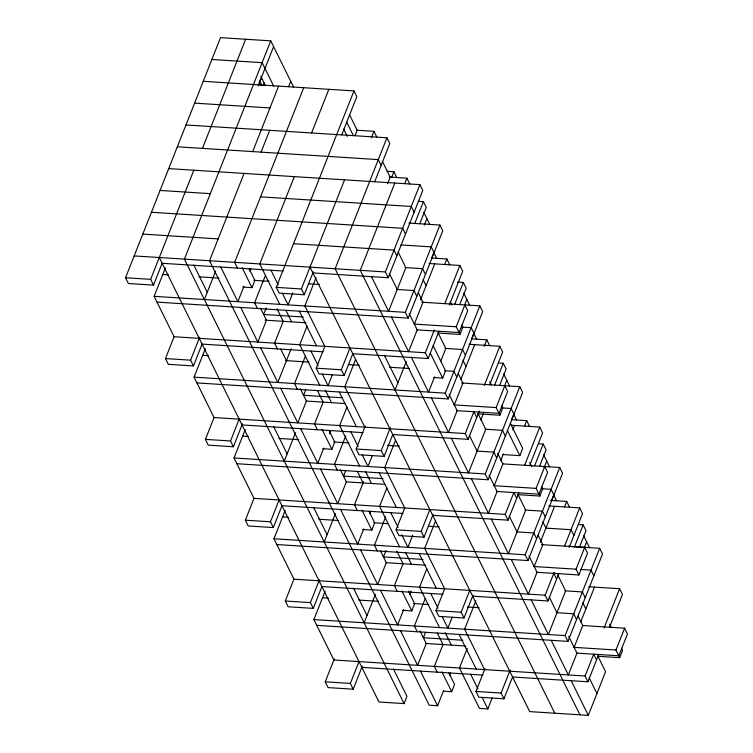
<?xml version="1.0" encoding="UTF-8"?>
<svg xmlns="http://www.w3.org/2000/svg" width="753" height="753" viewBox="0 0 753 753"><rect width="100%" height="100%" fill="white"/><g stroke="black" fill="none" stroke-linecap="round" stroke-linejoin="round"><path stroke-width="1.13" d="M283.175 271.014L162.14 263.296L153.508 285.123L128.387 283.523L125.535 277.753L220.507 37.65L270.751 40.85L293.576 87.037M153.508 285.123L150.656 279.354L193.822 170.216M202.453 148.388L245.629 39.25M323.122 351.83L202.077 344.112L193.446 365.939L168.324 364.339L165.472 358.56L174.103 336.732L154.139 296.334L165.359 267.955M270.751 40.85L184.41 259.126L404.079 703.603L378.957 701.994L159.288 257.526M258.063 85.917L273.603 46.63M263.437 85.117L264.303 82.934M244.066 173.425L209.532 260.726L429.201 705.203L437.578 705.74L443.621 690.454M252.697 151.598L278.601 86.115M261.075 152.125L269.706 130.297M204.374 299.534L215.603 271.155M288.559 86.717L290.724 81.258M193.446 365.939L190.594 360.169L199.658 337.25M303.723 87.715L234.654 262.336L237.506 268.106M242.447 423.835L233.383 446.755L208.261 445.145L205.409 439.376L214.05 417.548L194.076 377.14L205.296 348.771M243.916 286.394L237.873 301.671L220.751 267.033M249.958 271.108L250.824 268.934M294.31 176.626L259.776 263.936L279.74 304.344M311.573 132.97L328.845 89.315M242.871 287.072L252.001 287.655L254.881 280.38L249.177 268.83M265.414 275.457L254.618 302.734L257.47 308.514M263.625 314.481L266.214 307.93M313.295 271.824L304.231 294.743L279.109 293.133L276.257 287.364L353.966 90.915L203.235 81.305M341.711 134.891L356.818 96.695L353.966 90.915M233.383 446.755L230.531 440.976L239.162 419.148M292.861 292.87L288.117 304.871L282.413 293.331M355.03 135.709L357.186 130.26L349.411 114.512M402.996 513.461L281.961 505.734L273.33 527.561L248.208 525.961L245.356 520.191L253.987 498.364L234.014 457.956L245.243 429.577M304.231 294.743L301.379 288.964L344.554 179.826M316.091 277.565L304.861 305.944L324.835 346.352L316.194 368.179L319.056 373.949L344.177 375.549L352.809 353.722L428.175 358.532L438.961 331.245M371.342 137.874L373.94 131.323L356.414 130.203M291.195 348.648L277.81 382.486L260.698 347.848M307.055 326.19L299.713 344.752L319.686 385.15M185.972 124.96L386.938 137.78L335.132 268.746L554.81 713.213M305.351 356.273L294.564 383.55L297.416 389.32M374.683 181.746L389.79 143.55L386.938 137.78M303.563 395.287L305.727 389.838M387.569 183.666L390.167 177.115L382.383 161.377M391.748 177.19L393.904 171.731L387.051 171.298M284.257 461.156L295.487 432.787M394.798 183.035L360.254 270.346L579.932 714.813M273.33 527.561L270.468 521.791L279.109 499.964M404.756 183.638L406.912 178.188L389.386 177.068M332.374 374.778L328.054 385.687L322.35 374.147M442.943 594.268L321.898 586.549L313.267 608.377L288.145 606.777L285.293 601.007L293.924 579.179L273.96 538.771L285.18 510.393M344.177 375.549L341.316 369.779L349.957 347.952M312.871 272.915L388.228 277.716L385.376 271.946L419.91 184.636L168.7 168.616M355.595 359.473L344.799 386.76L364.772 427.167M388.228 277.716L422.772 190.405L419.91 184.636M323.799 448.016L317.757 463.293L300.635 428.664M329.409 433.832L330.708 430.556M414.762 223.443L423.402 201.616L418.724 201.315M346.992 407.006L339.65 425.558L359.623 465.966M419.779 223.754L426.254 207.386L423.402 201.616M322.745 448.694L331.885 449.277L334.765 442.002L329.052 430.462M424.287 225.138L426.885 218.586M345.721 435.987L334.501 464.366L337.353 470.136M156.991 302.104L408.201 318.124L405.349 312.354L439.884 225.043L408.926 223.067M343.509 476.103L345.665 470.644M479.332 410.969L468.112 439.347L392.746 434.537L384.115 456.365L358.993 454.765L356.141 448.995L365.205 426.076M408.201 318.124L442.736 230.813L439.884 225.043M324.195 541.972L335.424 513.602M420.485 299.863L434.735 263.851M414.348 324.091L422.988 302.264L418.32 292.813M313.267 608.377L310.415 602.607L319.479 579.688M395.043 389.96L406.272 361.581M444.694 264.454L446.849 258.994L431.657 258.025L433.85 252.547L436.702 258.317M372.311 455.584L368.001 466.502L362.287 454.953M363.539 481.854L354.475 504.774L357.327 510.543M485.026 668.513L475.962 691.433L478.814 697.203L503.936 698.803L512.567 676.975L587.933 681.785L585.081 676.015L333.871 659.986L313.897 619.578L325.117 591.209M384.115 456.365L381.263 450.595L390.327 427.676M428.175 358.532L425.323 352.762L434.387 329.842M444.75 303.647L459.857 265.451L429.022 263.484M395.532 440.289L384.745 467.566L404.709 507.974L396.078 529.801L398.93 535.571L424.052 537.181L433.116 514.261M449.325 305.05L462.709 271.221L459.857 265.451M363.737 528.832L357.694 544.108L340.572 509.48M369.779 513.555L370.645 511.372M454.708 304.25L463.34 282.422L457.495 282.055M386.929 487.822L379.597 506.374L399.561 546.782M459.716 304.57L466.192 288.201L463.34 282.422M362.692 529.51L371.822 530.093L374.702 522.817L368.998 511.268M434.585 376.82L428.542 392.097L411.42 357.459M440.627 361.544L445.814 348.441L438.03 332.704M464.667 304.861L466.822 299.402M438.246 333.042L459.942 334.426L456.224 326.764L464.855 304.937L467.707 310.707L459.076 332.534L417.011 329.852M385.668 516.803L374.439 545.181L377.291 550.951M433.54 377.498L442.67 378.081L445.55 370.805L433.097 345.618M459.942 334.426L462.822 327.15L461.777 325.051M362.268 666.273L353.204 689.193L328.082 687.593L325.23 681.813L334.294 658.894M196.928 382.919L448.139 398.939L445.287 393.17L479.821 305.859L421.624 302.179M383.446 556.919L386.035 550.368M471.632 338.812L473.788 333.353L476.64 339.132M448.139 398.939L482.682 311.629L479.821 305.859M364.141 622.787L375.361 594.409M460.855 379.587L474.672 344.658M454.294 404.907L462.926 383.079L458.257 373.629M353.204 689.193L350.352 683.423L358.983 661.595M484.198 346.361L486.796 339.81L471.604 338.841M412.682 535.308L407.938 547.318L401.716 534.724M424.052 537.181L421.2 531.402L429.831 509.574M468.112 439.347L465.26 433.568L473.891 411.74L476.743 417.52M484.254 385.555L499.794 346.267L468.968 344.3M435.479 521.095L424.683 548.382L444.656 588.79L436.015 610.617L438.877 616.387L463.999 617.987L473.063 595.077M489.695 384.774L502.646 352.037L499.794 346.267M403.674 609.648L397.631 624.924L380.519 590.286M409.726 594.362L411.016 591.096M480.828 419.995L483.417 413.444M494.646 385.065L503.277 363.238L498.608 362.946M426.876 568.637L419.534 587.189L439.507 627.597M499.653 385.385L506.129 369.008L503.277 363.238M402.629 610.325L411.769 610.909L414.639 603.633L408.418 591.039M504.604 385.677L506.76 380.218M478.183 413.858L499.879 415.242L496.161 407.571L504.792 385.743L507.644 391.522L499.013 413.35L456.365 410.63M425.172 598.71L414.385 625.988L417.237 631.767M499.879 415.242L502.759 407.966L501.724 405.867M236.866 463.726L488.085 479.755L485.233 473.976L519.768 386.666L461.561 382.995M423.384 637.735L425.549 632.275M488.085 479.755L522.62 392.445L519.768 386.666M404.079 703.603L406.959 696.327L393.471 669.04M500.801 460.394L503.39 453.852M512.887 429.841L514.619 425.473M494.232 485.713L502.863 463.886L497.677 453.391M524.577 426.076L526.733 420.626L511.541 419.656L513.725 414.169L516.577 419.939M452.195 617.215L447.875 628.124L442.171 616.585M502.722 454.548L519.852 455.64L522.733 448.374L510.28 423.177M463.999 617.987L461.137 612.217L469.778 590.39M432.693 515.353L508.049 520.154L505.197 514.384L513.838 492.556L516.69 498.326M524.625 465.269L539.732 427.073L511.193 425.257M475.849 600.819L464.62 629.197L484.593 669.605M508.049 520.154L518.845 492.876M529.641 465.589L542.593 432.853L539.732 427.073M449.663 675.177L450.529 672.994M534.583 465.881L543.224 444.054L538.546 443.752M467.246 648.352L459.471 667.996L479.445 708.404L487.822 708.94L492.133 698.031M539.6 466.192L546.076 449.823L543.224 444.054M443.715 691.207L451.706 691.715L454.586 684.439L448.873 672.9M544.108 467.575L546.706 461.034M518.12 494.665L539.816 496.048L536.098 488.386L544.739 466.559L547.591 472.329L538.95 494.156L496.302 491.436M539.816 496.048L542.697 488.772L541.661 486.673M276.812 544.541L528.022 560.561L525.17 554.792L559.705 467.481L502.675 463.876M551.507 500.444L553.671 494.985L556.523 500.754M528.022 560.561L562.557 473.251L559.705 467.481M540.306 542.301L554.556 506.289M534.169 566.529L542.809 544.701L538.141 535.261M564.515 506.891L566.67 501.432L550.311 500.397M503.936 698.803L501.084 693.033L510.148 670.114M472.63 596.16L547.996 600.969L545.144 595.199L554.208 572.28M564.562 546.085L579.678 507.889L548.843 505.922M547.996 600.969L558.782 573.682M569.146 547.497L582.53 513.659L579.678 507.889M574.53 546.697L583.161 524.869L578.483 524.568M579.537 547.007L586.013 530.639L583.161 524.869M584.488 547.299L586.643 541.84M536.249 572.252L578.897 574.972L576.045 569.202L584.676 547.375L541.445 544.617M578.897 574.972L587.528 553.144L584.676 547.375M316.749 625.357L567.96 641.377L565.108 635.607L599.642 548.297L568.684 546.32M567.96 641.377L602.504 554.067L599.642 548.297M580.676 622.025L594.494 587.105M574.115 647.345L582.747 625.517L578.078 616.067M585.081 676.015L593.712 654.188L596.564 659.957M604.075 627.993L619.615 588.705L588.79 586.738M587.933 681.785L598.729 654.498M609.516 627.211L622.467 594.475L619.615 588.705M310.01 267.136L529.688 711.613L588.3 715.35L605.572 671.695L597.788 655.957M598.004 656.296L619.7 657.68L615.982 650.018L624.614 628.19L582.549 625.508M619.7 657.68L622.58 650.404L621.545 648.305M211.875 59.478L262.119 62.678L273.791 86.294M260.34 79.319L262.675 79.47M194.603 103.133L269.969 107.943M177.332 146.788L378.307 159.608L381.159 165.378M160.069 190.443L210.313 193.643M260.557 196.853L411.279 206.463L414.131 212.233M151.438 212.271L402.648 228.291L405.5 234.061M400.869 244.932L431.253 246.871L434.105 252.641M142.797 234.098L218.163 238.899M293.529 243.708L394.017 250.118L396.869 255.888M405.086 267.579L422.621 268.699L425.473 274.469M134.166 255.926L385.376 271.946M162.77 274.506L168.616 274.873M198.99 276.812L218.85 278.083M253.912 280.314L269.094 281.283M308.824 283.815L319.338 284.493M396.454 289.406L413.981 290.526L416.833 296.296M125.535 277.753L150.656 279.354M276.257 287.364L301.379 288.964M154.139 296.334L405.349 312.354M263.428 314.462L303.158 317.004M414.159 324.082L456.224 326.764M461.843 327.084L471.19 327.687L474.042 333.457M265.112 320.166L306.01 322.773M445.032 348.394L462.558 349.514L465.41 355.284M174.103 336.732L425.323 352.762M202.708 355.312L208.553 355.689M285.669 360.602L309.041 362.099M348.761 364.631L359.275 365.299M389.659 367.238L409.519 368.509M444.571 370.74L453.927 371.342L456.779 377.112M165.472 358.56L190.594 360.169M316.194 368.179L341.316 369.779M194.076 377.14L445.287 393.17M303.374 395.278L341.928 397.735M454.097 404.888L496.161 407.571M501.78 407.9L511.127 408.493L513.988 414.272M306.226 401.048L344.78 403.514M484.97 429.21L502.496 430.321L505.348 436.1M214.05 417.548L465.26 433.568M242.024 424.927L363.059 432.646M242.654 436.128L248.49 436.505M278.874 438.444L298.734 439.705M333.786 441.945L348.978 442.915M387.531 445.371L399.222 446.115M476.338 451.038L493.864 452.148L496.716 457.928M205.409 439.376L230.531 440.976M356.141 448.995L381.263 450.595M234.014 457.956L485.233 473.976M343.312 476.094L383.032 478.626M494.034 485.704L536.098 488.386M541.727 488.716L551.074 489.309L553.926 495.079M346.164 481.864L384.717 484.32M524.907 510.016L542.442 511.136L545.294 516.906M253.987 498.364L505.197 514.384M545.332 528.079L571.038 529.717L573.899 535.487M282.591 516.944L288.437 517.311M318.811 519.25L338.671 520.521M373.723 522.751L387.748 523.646M428.645 526.253L439.159 526.931M517.443 531.919L533.802 532.964L536.654 538.734M245.356 520.191L270.468 521.791M396.078 529.801L421.2 531.402M273.96 538.771L525.17 554.792M383.249 556.9L422.979 559.441M533.981 566.52L576.045 569.202M580.497 569.456L591.011 570.125L593.863 575.894M386.101 562.679L425.831 565.211M564.854 590.832L582.38 591.952L585.232 597.722M293.924 579.179L545.144 595.199M322.529 597.76L328.374 598.127M358.748 600.066L378.618 601.336M413.67 603.567L428.862 604.537M467.415 606.993L479.096 607.737M556.213 612.66L573.748 613.78L576.6 619.55M285.293 601.007L310.415 602.607M436.015 610.617L461.137 612.217M313.897 619.578L565.108 635.607M423.195 637.716L462.916 640.248M573.918 647.335L615.982 650.018M426.047 643.486L465.768 646.027M576.186 653.067L618.834 655.788L627.465 633.96L624.614 628.19M361.845 667.365L482.88 675.083M325.23 681.813L350.352 683.423M475.962 691.433L501.084 693.033M406.912 178.188L409.764 183.958M423.77 212.29L429.737 224.366M446.849 258.994L449.701 264.774M463.707 293.105L469.674 305.172M486.796 339.81L489.648 345.58M503.653 373.921L509.612 385.988M526.733 420.626L529.585 426.396M543.591 454.737L549.558 466.804M566.67 501.432L569.522 507.211M583.528 535.543L589.495 547.619M373.94 131.323L376.792 137.093M393.904 171.731L396.756 177.501M450.369 301.962L451.922 305.106M489.789 381.724L491.342 384.877M529.726 462.54L531.806 466.738M609.61 624.162L611.163 627.315M507.4 430.452L519.852 455.64M346.531 121.788L353.27 135.436M422.988 279.382L426.104 285.679M462.926 360.188L466.041 366.485M542.809 521.82L545.925 528.117M582.747 602.626L585.862 608.923M343.65 129.064L347.284 136.415M398.092 251.888L405.867 267.626L388.604 311.281L371.483 276.652M477.967 413.51L485.751 429.257L468.479 472.912L451.367 438.274M517.913 494.326L525.688 510.073L508.426 553.728L491.304 519.09M557.851 575.141L565.635 590.879L548.363 634.534L531.241 599.906M553.775 573.372L556.627 579.142M430.227 352.893L442.67 378.081M389.452 273.716L397.236 289.453M409.161 313.596L417.209 329.861L408.568 351.689L391.456 317.06M449.108 394.412L457.146 410.677L448.515 432.504L431.394 397.866M469.335 435.338L477.12 451.085M489.045 475.218L497.084 491.493L488.452 513.32L471.331 478.682M509.273 516.153L517.057 531.9M528.983 556.034L537.03 572.299L528.39 594.126L511.278 559.498M549.219 596.969L556.994 612.707M568.666 636.323L576.967 653.115L568.336 674.942L551.215 640.314M589.157 677.775L596.941 693.522M571.188 680.712L588.3 715.35M260.745 76.317L265.414 85.757M259.606 80.637L262.204 85.889M259.211 83.009L260.246 85.108M384.435 355.397L397.923 382.684M299.346 311.177L316.458 345.815M339.283 391.993L356.395 426.631M379.22 472.809L396.342 507.447M419.167 553.624L436.279 588.253M459.104 634.431L476.216 669.069M270.995 270.242L278.262 284.935M310.942 351.058L318.199 365.751M350.879 431.864L358.136 446.557M390.816 512.68L398.083 527.373M430.763 593.496L438.02 608.189M470.7 674.302L477.957 689.004M482.108 697.4L487.822 708.94M285.895 310.311L291.599 321.851M325.315 390.073L331.536 402.667M365.77 471.933L371.483 483.482M405.716 552.749L411.42 564.289M445.136 632.511L451.358 645.105M277 308.721L283.222 321.315L274.591 343.142L277.443 348.921M317.455 390.591L323.169 402.13L314.528 423.958L317.38 429.728M357.402 471.397L363.106 482.946M396.822 551.168L403.043 563.762L394.412 585.589L397.264 591.359M437.277 633.028L442.99 644.568L434.349 666.396L437.201 672.175M242.146 267.71L252.001 287.655M322.03 429.342L331.885 449.277M361.967 510.148L371.822 530.093M401.904 590.964L411.769 610.909M441.851 671.78L451.706 691.715M260.51 308.184L266.477 320.251L257.846 342.078L240.725 307.44M280.737 349.11L286.451 360.659M300.193 388.473L306.415 401.067L297.783 422.894L280.662 388.256M340.394 469.806L346.361 481.873L337.721 503.701L320.609 469.072M380.331 550.622L386.298 562.689L377.667 584.516L360.546 549.878M420.014 630.91L426.236 643.504L417.604 665.332L400.483 630.694M420.456 671.102L437.578 705.74M193.766 264.971L207.254 292.258M273.65 426.593L287.138 453.89M313.587 507.409L327.075 534.696M353.534 588.225L367.022 615.512"/></g></svg>
